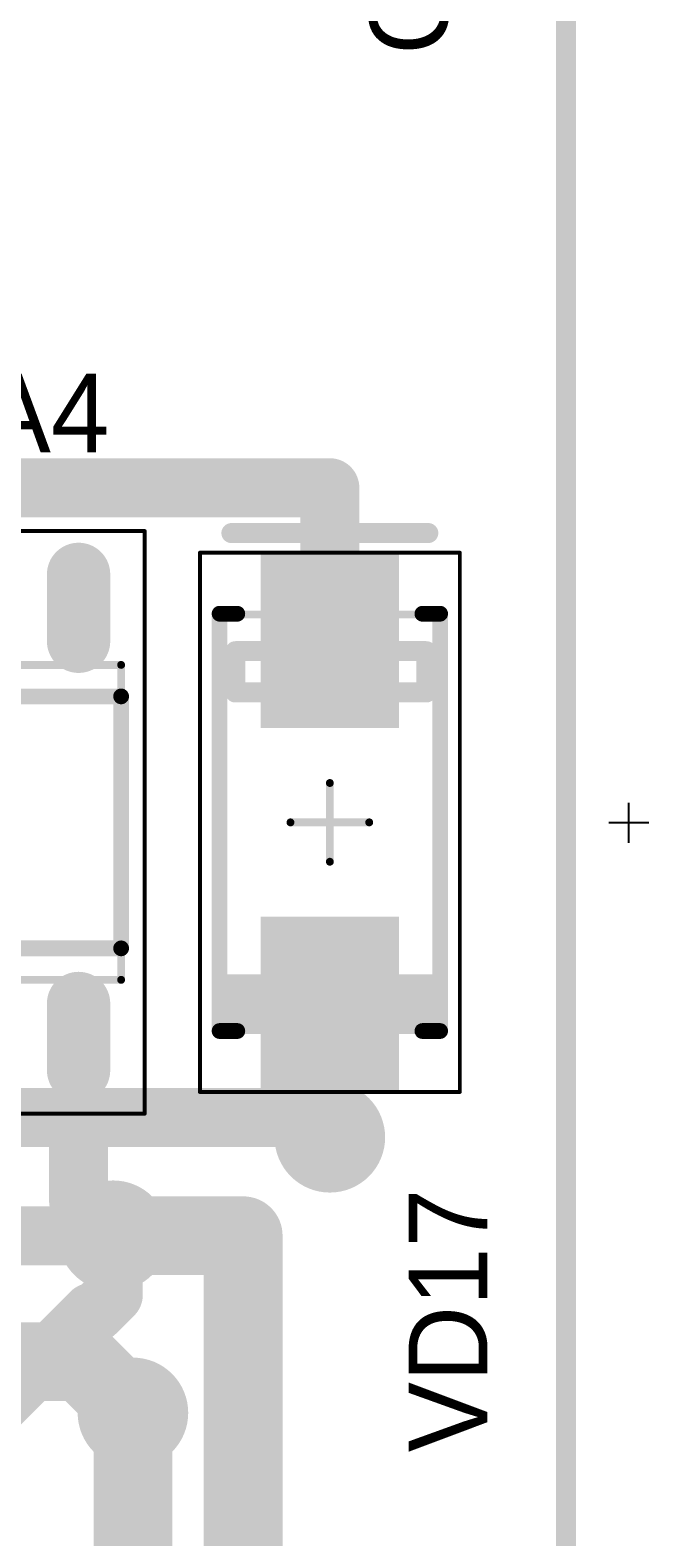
# Model space of a CAD drawing. Header units: millimetres. Extents: x 25 to 183, y 185 to 406.
# Drawn here: x 147.59 to 155.45, y 252.83 to 271.96 of the extents above; entities that cross this region are included whole.
import ezdxf

# ---------------------------------------------------------------- set-up
doc = ezdxf.new("R2010")
doc.units = ezdxf.units.MM
for name, color, linetype in [('BottomLayer', 5, 'Continuous'), ('BottomSolder', 6, 'Continuous'), ('Mechanical13', 56, 'Continuous'), ('Mechanical15', 56, 'Continuous'), ('MultiLayer', 9, 'Continuous'), ('TopLayer', 1, 'Continuous'), ('TopOverlay', 2, 'Continuous'), ('TopPaste', 8, 'Continuous'), ('TopSolder', 216, 'Continuous'), ('ViaHoleLayer', 16, 'Continuous')]:
    doc.layers.add(name, color=color, linetype=linetype)

# ---------------------------------------------------------------- blocks, each defined once
blk = doc.blocks.new('MKP_W20_H39_5_L41_5_LS37_5_1872')
at = {"layer": 'Mechanical13', "const_width": 0.254}
blk.add_lwpolyline([(39.5, -10), (-2, -10)], dxfattribs=at)
at = {"layer": 'TopOverlay', "const_width": 0.254}
blk.add_lwpolyline([(39.5, -10), (-2, -10)], dxfattribs=at)
blk = doc.blocks.new('SOIC_14_127P600X175__1912')
at = {"layer": 'Mechanical13', "const_width": 0.1}
for points in [[(-2, 4.35), (2, 4.35)], [(-2, 4.35), (-2, -4.35)], [(2, 4.35), (2, -4.35)], [(-2, -4.35), (2, -4.35)]]:
    blk.add_lwpolyline(points, dxfattribs=at)
at = {"layer": 'Mechanical13'}
for points, const_width in [([(-2.025, 4.35, 1), (-1.975, 4.35, 1)], 0.05), ([(-2.025, 4.35, 1), (-1.975, 4.35, 1)], 0.05), ([(1.975, 4.35, 1), (2.025, 4.35, 1)], 0.05), ([(1.975, 4.35, 1), (2.025, 4.35, 1)], 0.05), ([(-0.6, 3.45, 1), (-1.6, 3.45, 1)], 0.1), ([(-1.625, 3.45, 1), (-1.575, 3.45, 1)], 0.05), ([(-0.625, 3.45, 1), (-0.575, 3.45, 1)], 0.05), ([(-2.025, -4.35, 1), (-1.975, -4.35, 1)], 0.05), ([(-2.025, -4.35, 1), (-1.975, -4.35, 1)], 0.05), ([(1.975, -4.35, 1), (2.025, -4.35, 1)], 0.05), ([(1.975, -4.35, 1), (2.025, -4.35, 1)], 0.05)]:
    blk.add_lwpolyline(points, format="xyb", close=True, dxfattribs=dict(at, const_width=const_width))
at = {"layer": 'Mechanical15'}
for points, const_width in [([(-3.7, 4.65), (3.7, 4.65)], 0.05), ([(-3.7, 4.65), (-3.7, -4.65)], 0.05), ([(3.7, 4.65), (3.7, -4.65)], 0.05), ([(0, 0.5), (0, -0.5)], 0.1), ([(-0.5, 0), (0.5, 0)], 0.1), ([(-3.7, -4.65), (3.7, -4.65)], 0.05)]:
    blk.add_lwpolyline(points, dxfattribs=dict(at, const_width=const_width))
for points, const_width in [([(-3.712, 4.65, 1), (-3.688, 4.65, 1)], 0.025), ([(-3.712, 4.65, 1), (-3.688, 4.65, 1)], 0.025), ([(3.688, 4.65, 1), (3.712, 4.65, 1)], 0.025), ([(3.688, 4.65, 1), (3.712, 4.65, 1)], 0.025), ([(-0.025, 0.5, 1), (0.025, 0.5, 1)], 0.05), ([(-0.525, 0, 1), (-0.475, 0, 1)], 0.05), ([(0.475, 0, 1), (0.525, 0, 1)], 0.05), ([(-0.025, -0.5, 1), (0.025, -0.5, 1)], 0.05), ([(-3.712, -4.65, 1), (-3.688, -4.65, 1)], 0.025), ([(-3.712, -4.65, 1), (-3.688, -4.65, 1)], 0.025), ([(3.688, -4.65, 1), (3.712, -4.65, 1)], 0.025), ([(3.688, -4.65, 1), (3.712, -4.65, 1)], 0.025)]:
    blk.add_lwpolyline(points, format="xyb", close=True, dxfattribs=dict(at, const_width=const_width))
at = {"layer": 'TopLayer', "const_width": 0.6}
for points in [[(2.3, 3.81), (3.15, 3.81)], [(-3.15, 2.54), (-2.3, 2.54)], [(2.3, 2.54), (3.15, 2.54)], [(-3.15, 1.27), (-2.3, 1.27)], [(2.3, 1.27), (3.15, 1.27)], [(-3.15, 0), (-2.3, 0)], [(2.3, 0), (3.15, 0)], [(-3.15, -1.27), (-2.3, -1.27)], [(2.3, -1.27), (3.15, -1.27)], [(-3.15, -2.54), (-2.3, -2.54)], [(2.3, -2.54), (3.15, -2.54)], [(-3.15, -3.81), (-2.3, -3.81)], [(2.3, -3.81), (3.15, -3.81)]]:
    blk.add_lwpolyline(points, dxfattribs=at)
at = {"layer": 'TopLayer', "const_width": 0.3}
for points in [[(2.15, 3.81, 1), (2.45, 3.81, 1)], [(3, 3.81, 1), (3.3, 3.81, 1)], [(-3.3, 2.54, 1), (-3, 2.54, 1)], [(-2.45, 2.54, 1), (-2.15, 2.54, 1)], [(2.15, 2.54, 1), (2.45, 2.54, 1)], [(3, 2.54, 1), (3.3, 2.54, 1)], [(-3.3, 1.27, 1), (-3, 1.27, 1)], [(-2.45, 1.27, 1), (-2.15, 1.27, 1)], [(2.15, 1.27, 1), (2.45, 1.27, 1)], [(3, 1.27, 1), (3.3, 1.27, 1)], [(-3.3, 0, 1), (-3, 0, 1)], [(-2.45, 0, 1), (-2.15, 0, 1)], [(2.15, 0, 1), (2.45, 0, 1)], [(3, 0, 1), (3.3, 0, 1)], [(-3.3, -1.27, 1), (-3, -1.27, 1)], [(-2.45, -1.27, 1), (-2.15, -1.27, 1)], [(2.15, -1.27, 1), (2.45, -1.27, 1)], [(3, -1.27, 1), (3.3, -1.27, 1)], [(-3.3, -2.54, 1), (-3, -2.54, 1)], [(-2.45, -2.54, 1), (-2.15, -2.54, 1)], [(2.15, -2.54, 1), (2.45, -2.54, 1)], [(3, -2.54, 1), (3.3, -2.54, 1)], [(-3.3, -3.81, 1), (-3, -3.81, 1)], [(-2.45, -3.81, 1), (-2.15, -3.81, 1)], [(2.15, -3.81, 1), (2.45, -3.81, 1)], [(3, -3.81, 1), (3.3, -3.81, 1)]]:
    blk.add_lwpolyline(points, format="xyb", close=True, dxfattribs=at)
at = {"layer": 'TopLayer'}
blk.add_solid([(-2, 3.51), (-2, 4.11), (-3.45, 3.51), (-3.45, 4.11)], dxfattribs=at)
at = {"layer": 'TopOverlay'}
for points, const_width in [([(-2.6, 4.66, 1), (-2.85, 4.66, 1)], 0.25), ([(-2.913, 4.66, 1), (-2.788, 4.66, 1)], 0.125), ([(-2.662, 4.66, 1), (-2.538, 4.66, 1)], 0.125), ([(-1.65, 4.35, 1), (-1.55, 4.35, 1)], 0.1), ([(-1.65, 4.35, 1), (-1.55, 4.35, 1)], 0.1), ([(1.55, 4.35, 1), (1.65, 4.35, 1)], 0.1), ([(1.55, 4.35, 1), (1.65, 4.35, 1)], 0.1), ([(-0.3, 3.35, 1), (-0.9, 3.35, 1)], 0.6), ([(-1.05, 3.35, 1), (-0.75, 3.35, 1)], 0.3), ([(-0.45, 3.35, 1), (-0.15, 3.35, 1)], 0.3), ([(-1.65, -4.35, 1), (-1.55, -4.35, 1)], 0.1), ([(-1.65, -4.35, 1), (-1.55, -4.35, 1)], 0.1), ([(1.55, -4.35, 1), (1.65, -4.35, 1)], 0.1), ([(1.55, -4.35, 1), (1.65, -4.35, 1)], 0.1)]:
    blk.add_lwpolyline(points, format="xyb", close=True, dxfattribs=dict(at, const_width=const_width))
at = {"layer": 'TopOverlay', "const_width": 0.2}
for points in [[(-1.6, 4.35), (1.6, 4.35)], [(-1.6, 4.35), (-1.6, -4.35)], [(1.6, 4.35), (1.6, -4.35)], [(-1.6, -4.35), (1.6, -4.35)]]:
    blk.add_lwpolyline(points, dxfattribs=at)
at = {"layer": 'TopPaste', "const_width": 0.6}
for points in [[(2.3, 3.81), (3.15, 3.81)], [(-3.15, 2.54), (-2.3, 2.54)], [(2.3, 2.54), (3.15, 2.54)], [(-3.15, 1.27), (-2.3, 1.27)], [(2.3, 1.27), (3.15, 1.27)], [(-3.15, 0), (-2.3, 0)], [(2.3, 0), (3.15, 0)], [(-3.15, -1.27), (-2.3, -1.27)], [(2.3, -1.27), (3.15, -1.27)], [(-3.15, -2.54), (-2.3, -2.54)], [(2.3, -2.54), (3.15, -2.54)], [(-3.15, -3.81), (-2.3, -3.81)], [(2.3, -3.81), (3.15, -3.81)]]:
    blk.add_lwpolyline(points, dxfattribs=at)
at = {"layer": 'TopPaste', "const_width": 0.3}
for points in [[(2.15, 3.81, 1), (2.45, 3.81, 1)], [(3, 3.81, 1), (3.3, 3.81, 1)], [(-3.3, 2.54, 1), (-3, 2.54, 1)], [(-2.45, 2.54, 1), (-2.15, 2.54, 1)], [(2.15, 2.54, 1), (2.45, 2.54, 1)], [(3, 2.54, 1), (3.3, 2.54, 1)], [(-3.3, 1.27, 1), (-3, 1.27, 1)], [(-2.45, 1.27, 1), (-2.15, 1.27, 1)], [(2.15, 1.27, 1), (2.45, 1.27, 1)], [(3, 1.27, 1), (3.3, 1.27, 1)], [(-3.3, 0, 1), (-3, 0, 1)], [(-2.45, 0, 1), (-2.15, 0, 1)], [(2.15, 0, 1), (2.45, 0, 1)], [(3, 0, 1), (3.3, 0, 1)], [(-3.3, -1.27, 1), (-3, -1.27, 1)], [(-2.45, -1.27, 1), (-2.15, -1.27, 1)], [(2.15, -1.27, 1), (2.45, -1.27, 1)], [(3, -1.27, 1), (3.3, -1.27, 1)], [(-3.3, -2.54, 1), (-3, -2.54, 1)], [(-2.45, -2.54, 1), (-2.15, -2.54, 1)], [(2.15, -2.54, 1), (2.45, -2.54, 1)], [(3, -2.54, 1), (3.3, -2.54, 1)], [(-3.3, -3.81, 1), (-3, -3.81, 1)], [(-2.45, -3.81, 1), (-2.15, -3.81, 1)], [(2.15, -3.81, 1), (2.45, -3.81, 1)], [(3, -3.81, 1), (3.3, -3.81, 1)]]:
    blk.add_lwpolyline(points, format="xyb", close=True, dxfattribs=at)
at = {"layer": 'TopPaste'}
blk.add_solid([(-2, 3.51), (-2, 4.11), (-3.45, 3.51), (-3.45, 4.11)], dxfattribs=at)
at = {"layer": 'TopSolder', "const_width": 0.803}
for points in [[(2.3, 3.81), (3.15, 3.81)], [(-3.15, 2.54), (-2.3, 2.54)], [(2.3, 2.54), (3.15, 2.54)], [(-3.15, 1.27), (-2.3, 1.27)], [(2.3, 1.27), (3.15, 1.27)], [(-3.15, 0), (-2.3, 0)], [(2.3, 0), (3.15, 0)], [(-3.15, -1.27), (-2.3, -1.27)], [(2.3, -1.27), (3.15, -1.27)], [(-3.15, -2.54), (-2.3, -2.54)], [(2.3, -2.54), (3.15, -2.54)], [(-3.15, -3.81), (-2.3, -3.81)], [(2.3, -3.81), (3.15, -3.81)]]:
    blk.add_lwpolyline(points, dxfattribs=at)
at = {"layer": 'TopSolder', "const_width": 0.402}
for points in [[(2.099, 3.81, 1), (2.501, 3.81, 1)], [(2.949, 3.81, 1), (3.351, 3.81, 1)], [(-3.351, 2.54, 1), (-2.949, 2.54, 1)], [(-2.501, 2.54, 1), (-2.099, 2.54, 1)], [(2.099, 2.54, 1), (2.501, 2.54, 1)], [(2.949, 2.54, 1), (3.351, 2.54, 1)], [(-3.351, 1.27, 1), (-2.949, 1.27, 1)], [(-2.501, 1.27, 1), (-2.099, 1.27, 1)], [(2.099, 1.27, 1), (2.501, 1.27, 1)], [(2.949, 1.27, 1), (3.351, 1.27, 1)], [(-3.351, 0, 1), (-2.949, 0, 1)], [(-2.501, 0, 1), (-2.099, 0, 1)], [(2.099, 0, 1), (2.501, 0, 1)], [(2.949, 0, 1), (3.351, 0, 1)], [(-3.351, -1.27, 1), (-2.949, -1.27, 1)], [(-2.501, -1.27, 1), (-2.099, -1.27, 1)], [(2.099, -1.27, 1), (2.501, -1.27, 1)], [(2.949, -1.27, 1), (3.351, -1.27, 1)], [(-3.351, -2.54, 1), (-2.949, -2.54, 1)], [(-2.501, -2.54, 1), (-2.099, -2.54, 1)], [(2.099, -2.54, 1), (2.501, -2.54, 1)], [(2.949, -2.54, 1), (3.351, -2.54, 1)], [(-3.351, -3.81, 1), (-2.949, -3.81, 1)], [(-2.501, -3.81, 1), (-2.099, -3.81, 1)], [(2.099, -3.81, 1), (2.501, -3.81, 1)], [(2.949, -3.81, 1), (3.351, -3.81, 1)]]:
    blk.add_lwpolyline(points, format="xyb", close=True, dxfattribs=at)
at = {"layer": 'TopSolder'}
blk.add_solid([(-1.898, 3.408), (-1.898, 4.212), (-3.552, 3.408), (-3.552, 4.212)], dxfattribs=at)
blk = doc.blocks.new('DO_214AC_1941')
at = {"layer": 'Mechanical13'}
for points, const_width in [([(-2.64, 1.395), (2.64, 1.395)], 0.1), ([(-2.64, 1.395), (-2.64, -1.395)], 0.1), ([(2.64, 1.395), (2.64, -1.395)], 0.1), ([(1.65, 1.2), (1.65, -1.225)], 0.254), ([(1.65, 1.2), (2.175, 1.2)], 0.254), ([(2.175, 1.2), (2.175, -1.225)], 0.254), ([(1.65, -1.225), (2.175, -1.225)], 0.254), ([(-2.64, -1.395), (2.64, -1.395)], 0.1)]:
    blk.add_lwpolyline(points, dxfattribs=dict(at, const_width=const_width))
for points, const_width in [([(-2.665, 1.395, 1), (-2.615, 1.395, 1)], 0.05), ([(-2.665, 1.395, 1), (-2.615, 1.395, 1)], 0.05), ([(2.615, 1.395, 1), (2.665, 1.395, 1)], 0.05), ([(2.615, 1.395, 1), (2.665, 1.395, 1)], 0.05), ([(1.586, 1.2, 1), (1.713, 1.2, 1)], 0.127), ([(1.586, 1.2, 1), (1.713, 1.2, 1)], 0.127), ([(2.111, 1.2, 1), (2.238, 1.2, 1)], 0.127), ([(2.111, 1.2, 1), (2.238, 1.2, 1)], 0.127), ([(1.586, -1.225, 1), (1.713, -1.225, 1)], 0.127), ([(1.586, -1.225, 1), (1.713, -1.225, 1)], 0.127), ([(2.111, -1.225, 1), (2.238, -1.225, 1)], 0.127), ([(2.111, -1.225, 1), (2.238, -1.225, 1)], 0.127), ([(-2.665, -1.395, 1), (-2.615, -1.395, 1)], 0.05), ([(-2.665, -1.395, 1), (-2.615, -1.395, 1)], 0.05), ([(2.615, -1.395, 1), (2.665, -1.395, 1)], 0.05), ([(2.615, -1.395, 1), (2.665, -1.395, 1)], 0.05)]:
    blk.add_lwpolyline(points, format="xyb", close=True, dxfattribs=dict(at, const_width=const_width))
blk.add_solid([(-2.64, -1.395), (-1.93, -1.395), (-2.64, 1.395), (-1.93, 1.395)], dxfattribs=at)
at = {"layer": 'Mechanical15'}
for points, const_width in [([(-3.425, 1.65), (3.425, 1.65)], 0.05), ([(-3.425, 1.65), (-3.425, -1.65)], 0.05), ([(3.425, 1.65), (3.425, -1.65)], 0.05), ([(0, 0.5), (0, -0.5)], 0.1), ([(-0.5, 0), (0.5, 0)], 0.1), ([(-3.425, -1.65), (3.425, -1.65)], 0.05)]:
    blk.add_lwpolyline(points, dxfattribs=dict(at, const_width=const_width))
for points, const_width in [([(-3.437, 1.65, 1), (-3.413, 1.65, 1)], 0.025), ([(-3.437, 1.65, 1), (-3.413, 1.65, 1)], 0.025), ([(3.413, 1.65, 1), (3.437, 1.65, 1)], 0.025), ([(3.413, 1.65, 1), (3.437, 1.65, 1)], 0.025), ([(-0.025, 0.5, 1), (0.025, 0.5, 1)], 0.05), ([(-0.525, 0, 1), (-0.475, 0, 1)], 0.05), ([(0.475, 0, 1), (0.525, 0, 1)], 0.05), ([(-0.025, -0.5, 1), (0.025, -0.5, 1)], 0.05), ([(-3.437, -1.65, 1), (-3.413, -1.65, 1)], 0.025), ([(-3.437, -1.65, 1), (-3.413, -1.65, 1)], 0.025), ([(3.413, -1.65, 1), (3.437, -1.65, 1)], 0.025), ([(3.413, -1.65, 1), (3.437, -1.65, 1)], 0.025)]:
    blk.add_lwpolyline(points, format="xyb", close=True, dxfattribs=dict(at, const_width=const_width))
at = {"layer": 'TopLayer'}
for points in [[(-1.3, -0.775), (-1.3, 0.775), (-3.3, -0.775), (-3.3, 0.775)], [(3.3, -0.775), (3.3, 0.775), (1.3, -0.775), (1.3, 0.775)]]:
    blk.add_solid(points, dxfattribs=at)
at = {"layer": 'TopOverlay'}
for p, q in [((-0.006, -4.05), (-0.006, -3.542)), ((-0.26, -3.796), (0.248, -3.796))]:
    blk.add_line(p, q, dxfattribs=at)
for points, const_width in [([(-2.65, 1.4), (-2.65, 1.175)], 0.2), ([(-2.65, 1.4), (2.65, 1.4)], 0.2), ([(2.65, 1.4), (2.65, 1.175)], 0.2), ([(3.675, 1.25), (3.675, -1.25)], 0.254), ([(-2.65, -1.175), (-2.65, -1.4)], 0.2), ([(2.65, -1.175), (2.65, -1.4)], 0.2), ([(-2.65, -1.4), (2.65, -1.4)], 0.2)]:
    blk.add_lwpolyline(points, dxfattribs=dict(at, const_width=const_width))
for points, const_width in [([(-2.7, 1.4, 1), (-2.6, 1.4, 1)], 0.1), ([(-2.7, 1.4, 1), (-2.6, 1.4, 1)], 0.1), ([(2.6, 1.4, 1), (2.7, 1.4, 1)], 0.1), ([(2.6, 1.4, 1), (2.7, 1.4, 1)], 0.1), ([(3.611, 1.25, 1), (3.738, 1.25, 1)], 0.127), ([(-2.7, 1.175, 1), (-2.6, 1.175, 1)], 0.1), ([(2.6, 1.175, 1), (2.7, 1.175, 1)], 0.1), ([(-2.7, -1.175, 1), (-2.6, -1.175, 1)], 0.1), ([(2.6, -1.175, 1), (2.7, -1.175, 1)], 0.1), ([(3.611, -1.25, 1), (3.738, -1.25, 1)], 0.127), ([(-2.7, -1.4, 1), (-2.6, -1.4, 1)], 0.1), ([(-2.7, -1.4, 1), (-2.6, -1.4, 1)], 0.1), ([(2.6, -1.4, 1), (2.7, -1.4, 1)], 0.1), ([(2.6, -1.4, 1), (2.7, -1.4, 1)], 0.1)]:
    blk.add_lwpolyline(points, format="xyb", close=True, dxfattribs=dict(at, const_width=const_width))
at = {"layer": 'TopPaste'}
for points in [[(-1.3, -0.775), (-1.3, 0.775), (-3.3, -0.775), (-3.3, 0.775)], [(3.3, -0.775), (3.3, 0.775), (1.3, -0.775), (1.3, 0.775)]]:
    blk.add_solid(points, dxfattribs=at)
at = {"layer": 'TopSolder'}
for points in [[(-1.198, -0.877), (-1.198, 0.877), (-3.402, -0.877), (-3.402, 0.877)], [(3.402, -0.877), (3.402, 0.877), (1.198, -0.877), (1.198, 0.877)]]:
    blk.add_solid(points, dxfattribs=at)

msp = doc.modelspace()

# ---------------------------------------------------------------- linework, layer by layer
at = {"layer": 'BottomLayer'}
for points, const_width in [([(144.15, 258.15), (151.15, 258.15)], 0.75), ([(151.15, 258.15), (151.4, 257.9)], 0.75), ([(146.45, 256.65), (148.65, 256.65)], 0.75), ([(145.25, 255.05), (148.25, 255.05)], 1), ([(148.25, 255.05), (148.9, 254.4)], 1)]:
    msp.add_lwpolyline(points, dxfattribs=dict(at, const_width=const_width))
for points, const_width in [([(150.962, 258.15, 1), (151.338, 258.15, 1)], 0.375), ([(150.962, 258.15, 1), (151.338, 258.15, 1)], 0.375), ([(151.1, 257.9, 1), (151.7, 257.9, 1)], 0.6), ([(151.212, 257.9, 1), (151.587, 257.9, 1)], 0.375), ([(148.35, 256.65, 1), (148.95, 256.65, 1)], 0.6), ([(148.462, 256.65, 1), (148.838, 256.65, 1)], 0.375), ([(148, 255.05, 1), (148.5, 255.05, 1)], 0.5), ([(148, 255.05, 1), (148.5, 255.05, 1)], 0.5), ([(148.6, 254.4, 1), (149.2, 254.4, 1)], 0.6), ([(148.65, 254.4, 1), (149.15, 254.4, 1)], 0.5)]:
    msp.add_lwpolyline(points, format="xyb", close=True, dxfattribs=dict(at, const_width=const_width))
at = {"layer": 'BottomSolder', "const_width": 0.702}
for points in [[(151.049, 257.9, 1), (151.751, 257.9, 1)], [(148.299, 256.65, 1), (149.001, 256.65, 1)], [(148.549, 254.4, 1), (149.251, 254.4, 1)]]:
    msp.add_lwpolyline(points, format="xyb", close=True, dxfattribs=at)
at = {"layer": 'MultiLayer', "const_width": 0.6}
for points in [[(151.1, 257.9, 1), (151.7, 257.9, 1)], [(148.35, 256.65, 1), (148.95, 256.65, 1)], [(148.6, 254.4, 1), (149.2, 254.4, 1)]]:
    msp.add_lwpolyline(points, format="xyb", close=True, dxfattribs=at)
at = {"layer": 'TopLayer'}
for points, const_width in [([(144.525, 266.15), (151.4, 266.15)], 0.75), ([(151.4, 264.2), (151.4, 266.15)], 0.75), ([(151.4, 259.6), (151.65, 259.35)], 0.75), ([(151.4, 259.101), (151.65, 259.35)], 0.75), ([(148.21, 258.09), (148.21, 259.175)], 0.5), ([(151.4, 257.9), (151.4, 259.101)], 0.75), ([(148.21, 257.09), (148.21, 258.09)], 0.75), ([(148.21, 257.09), (148.65, 256.65)], 0.75), ([(148.65, 256.65), (150.3, 256.65)], 1), ([(150.3, 245.25), (150.3, 256.65)], 1), ([(148.65, 255.9), (148.65, 256.63)], 0.75), ([(148.425, 255.675), (148.65, 255.9)], 0.75), ([(146.347, 253.65), (148.372, 255.675)], 0.75), ([(148.372, 255.675), (148.425, 255.675)], 0.75), ([(148.9, 244.15), (148.9, 254.4)], 1)]:
    msp.add_lwpolyline(points, dxfattribs=dict(at, const_width=const_width))
for points, const_width in [([(151.212, 266.15, 1), (151.587, 266.15, 1)], 0.375), ([(151.212, 266.15, 1), (151.587, 266.15, 1)], 0.375), ([(151.212, 264.2, 1), (151.587, 264.2, 1)], 0.375), ([(151.212, 259.6, 1), (151.587, 259.6, 1)], 0.375), ([(151.462, 259.35, 1), (151.837, 259.35, 1)], 0.375), ([(151.462, 259.35, 1), (151.837, 259.35, 1)], 0.375), ([(148.085, 259.175, 1), (148.335, 259.175, 1)], 0.25), ([(151.212, 259.101, 1), (151.587, 259.101, 1)], 0.375), ([(151.212, 259.101, 1), (151.587, 259.101, 1)], 0.375), ([(148.023, 258.09, 1), (148.398, 258.09, 1)], 0.375), ([(151.1, 257.9, 1), (151.7, 257.9, 1)], 0.6), ([(148.085, 258.09, 1), (148.335, 258.09, 1)], 0.25), ([(151.212, 257.9, 1), (151.587, 257.9, 1)], 0.375), ([(148.023, 257.09, 1), (148.398, 257.09, 1)], 0.375), ([(148.023, 257.09, 1), (148.398, 257.09, 1)], 0.375), ([(148.35, 256.65, 1), (148.95, 256.65, 1)], 0.6), ([(148.4, 256.65, 1), (148.9, 256.65, 1)], 0.5), ([(148.462, 256.65, 1), (148.838, 256.65, 1)], 0.375), ([(150.05, 256.65, 1), (150.55, 256.65, 1)], 0.5), ([(150.05, 256.65, 1), (150.55, 256.65, 1)], 0.5), ([(148.462, 256.63, 1), (148.838, 256.63, 1)], 0.375), ([(148.462, 255.9, 1), (148.838, 255.9, 1)], 0.375), ([(148.462, 255.9, 1), (148.838, 255.9, 1)], 0.375), ([(148.184, 255.675, 1), (148.559, 255.675, 1)], 0.375), ([(148.184, 255.675, 1), (148.559, 255.675, 1)], 0.375), ([(148.237, 255.675, 1), (148.612, 255.675, 1)], 0.375), ([(148.237, 255.675, 1), (148.612, 255.675, 1)], 0.375), ([(148.6, 254.4, 1), (149.2, 254.4, 1)], 0.6), ([(148.65, 254.4, 1), (149.15, 254.4, 1)], 0.5)]:
    msp.add_lwpolyline(points, format="xyb", close=True, dxfattribs=dict(at, const_width=const_width))
at = {"layer": 'TopSolder', "const_width": 0.702}
for points in [[(151.049, 257.9, 1), (151.751, 257.9, 1)], [(148.299, 256.65, 1), (149.001, 256.65, 1)], [(148.549, 254.4, 1), (149.251, 254.4, 1)]]:
    msp.add_lwpolyline(points, format="xyb", close=True, dxfattribs=at)
at = {"layer": 'ViaHoleLayer', "const_width": 0.35}
for points in [[(151.225, 257.9, 1), (151.575, 257.9, 1)], [(148.475, 256.65, 1), (148.825, 256.65, 1)], [(148.725, 254.4, 1), (149.075, 254.4, 1)]]:
    msp.add_lwpolyline(points, format="xyb", close=True, dxfattribs=at)

# ---------------------------------------------------------------- block references
for name, p, rotation in [('MKP_W20_H39_5_L41_5_LS37_5_1872', (164.4, 278.9), 270), ('DO_214AC_1941', (151.4, 261.9), 90), ('SOIC_14_127P600X175__1912', (144.4, 261.9), 90)]:
    msp.add_blockref(name, p, dxfattribs=dict(rotation=rotation))

# ---------------------------------------------------------------- texts
at = {"layer": 'TopOverlay'}
for s, p in [('C15', (152.9, 271.65)), ('VD17', (153.4, 253.9))]:
    msp.add_text(s, height=1, rotation=90, dxfattribs=at).set_placement(p)
msp.add_text('DA4', height=1, dxfattribs=at).set_placement((146, 266.6))

doc.saveas('drawing.dxf')
